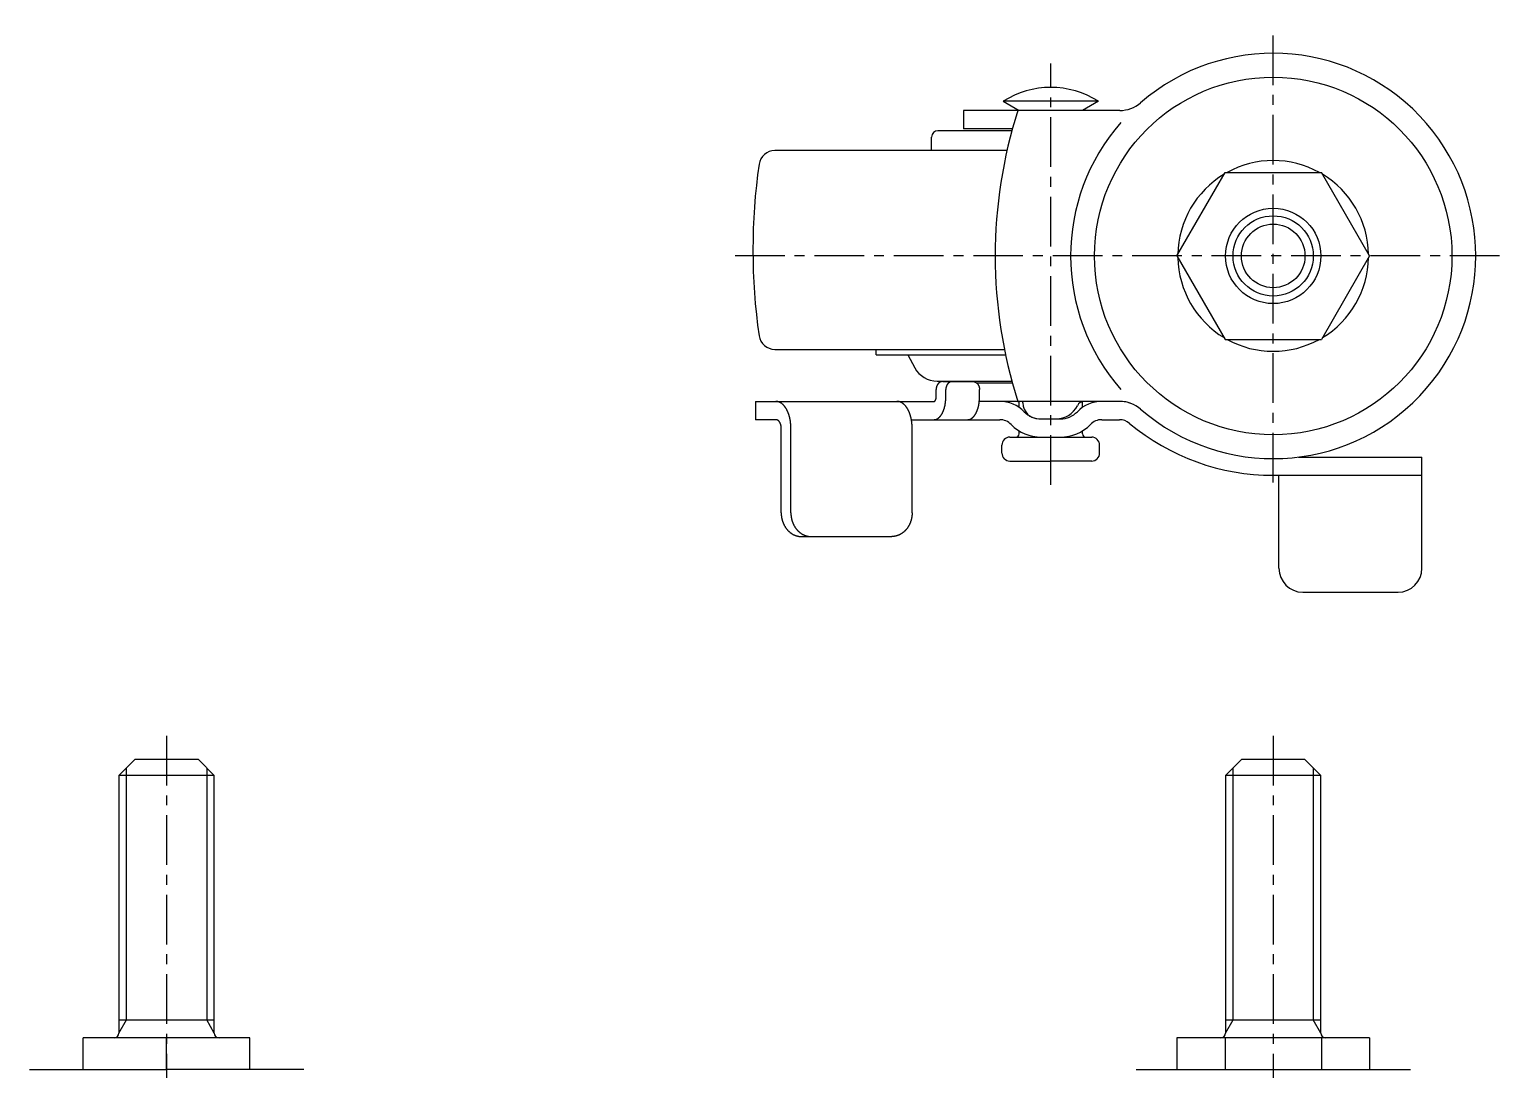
# Model space of a CAD drawing. Extents: x 5 to 224, y -17 to 261.
# Drawn here: x 38.6 to 223.7, y 130.1 to 260.9 of the extents above; entities that cross this region are included whole.
import ezdxf

# ---------------------------------------------------------------- set-up
doc = ezdxf.new("R2010")
doc.units = 0
doc.header["$LTSCALE"] = 5
doc.linetypes.add('CENTER', pattern=[2, 1.25, -0.25, 0.25, -0.25])
doc.layers.get('0').update_dxf_attribs({"linetype": 'CONTINUOUS'})
doc.layers.add('CENTER', color=1, linetype='CENTER')

msp = doc.modelspace()

# ---------------------------------------------------------------- linework, layer by layer
at = {"color": 7, "linetype": 'CONTINUOUS'}
for p, q in [((161.164696, 251.900445), (163.164696, 250.745745)), ((173.164696, 251.900445), (161.164696, 251.900445)), ((173.164696, 251.900445), (171.164696, 250.745745)), ((156.164696, 250.745745), (156.164696, 248.445745)), ((175.852523, 250.745745), (156.164696, 250.745745)), ((162.268776, 248.195745), (152.964696, 248.195745)), ((162.337366, 248.445745), (156.164696, 248.445745)), ((152.164696, 245.695745), (152.164696, 247.395745)), ((161.646002, 245.695745), (132.423779, 245.695745)), ((183.040343, 232.445745), (189.10252, 242.945745)), ((189.10252, 242.945745), (201.226871, 242.945745)), ((207.289049, 232.445745), (201.226871, 242.945745)), ((183.040343, 232.445745), (189.10252, 221.945745)), ((207.289049, 232.445745), (201.226871, 221.945745)), ((132.423779, 220.695745), (161.326464, 220.695745)), ((145.164696, 219.995745), (145.164696, 220.695745)), ((189.10252, 221.945745), (201.226871, 221.945745)), ((145.164696, 219.995745), (161.470595, 219.995745)), ((149.164696, 219.995745), (150.042076, 218.373459)), ((152.856796, 216.695745), (162.268776, 216.695745)), ((153.576724, 216.645745), (157.339683, 216.645745)), ((152.728676, 214.645745), (152.728676, 215.645745)), ((153.947491, 214.645745), (153.947491, 215.645745)), ((162.337366, 216.445745), (157.848512, 216.445745)), ((158.187731, 214.645745), (158.187731, 215.645745)), ((130.001745, 214.145745), (130.001745, 211.845745)), ((130.001745, 214.145745), (131.635209, 214.145745)), ((131.635209, 214.145745), (152.463717, 214.145745)), ((175.852523, 214.145745), (158.163882, 214.145745)), ((163.164696, 213.397267), (163.164696, 214.145745)), ((163.664696, 213.945745), (163.664696, 214.145745)), ((171.164696, 213.397267), (171.164696, 214.115599)), ((132.538745, 211.845745), (130.001745, 211.845745)), ((149.617743, 211.845745), (160.740507, 211.845745)), ((165.664696, 211.945745), (167.836268, 211.945745)), ((165.963533, 211.945745), (168.365859, 211.945745)), ((173.588884, 211.845745), (175.794616, 211.845745)), ((133.22357, 200.145745), (133.22357, 210.845745)), ((134.442384, 200.145745), (134.442384, 210.845745)), ((149.70725, 200.145745), (149.70725, 210.845745)), ((162.014696, 209.645745), (172.314696, 209.645745)), ((163.164696, 210.045745), (163.164696, 210.445021)), ((171.164696, 210.045745), (171.164696, 210.445021)), ((161.014696, 207.645745), (161.014696, 208.645745)), ((173.314696, 207.645745), (173.314696, 208.645745)), ((162.014696, 206.645745), (167.164696, 206.645745)), ((172.314696, 206.645745), (167.164696, 206.645745)), ((198.352171, 207.145745), (213.887281, 207.145745)), ((213.887281, 193.145745), (213.887281, 207.145745)), ((195.164696, 204.845745), (213.887281, 204.845745)), ((195.887281, 193.145745), (195.887281, 204.845745)), ((135.767714, 197.145745), (147.163106, 197.145745)), ((198.887281, 190.145745), (210.887281, 190.145745)), ((49.853216, 167.078729), (51.853216, 169.078729)), ((59.853216, 169.078729), (51.853216, 169.078729)), ((61.853216, 167.078729), (59.853216, 169.078729)), ((189.164696, 167.078729), (191.164696, 169.078729)), ((199.164696, 169.078729), (191.164696, 169.078729)), ((201.164696, 167.078729), (199.164696, 169.078729)), ((61.853216, 167.078729), (49.853216, 167.078729)), ((49.853216, 167.078729), (49.853216, 134.678729)), ((61.853216, 134.678729), (61.853216, 167.078729)), ((201.164696, 167.078729), (189.164696, 167.078729)), ((189.164696, 167.078729), (189.164696, 134.678729)), ((201.164696, 134.678729), (201.164696, 167.078729)), ((49.853216, 136.324178), (61.853216, 136.324178)), ((189.164696, 136.324178), (201.164696, 136.324178)), ((45.353216, 130.078729), (45.353216, 134.078729)), ((66.353216, 134.078729), (45.353216, 134.078729)), ((55.853216, 130.078729), (55.853216, 134.078729)), ((66.353216, 130.078729), (66.353216, 134.078729)), ((183.040343, 134.078729), (183.040343, 130.078729)), ((207.289049, 134.078729), (183.040343, 134.078729)), ((189.10252, 134.078729), (189.10252, 130.078729)), ((201.226871, 134.078729), (201.226871, 130.078729)), ((207.289049, 134.078729), (207.289049, 130.078729)), ((38.583895, 130.078729), (55.853216, 130.078729)), ((73.122538, 130.078729), (55.853216, 130.078729)), ((177.895374, 130.078729), (212.434017, 130.078729))]:
    msp.add_line(p, q, dxfattribs=at)
at = {"color": 3, "linetype": 'CONTINUOUS'}
for p, q in [((50.803216, 136.324178), (50.803216, 168.028729)), ((60.903216, 168.028729), (60.903216, 136.324178)), ((190.114696, 136.324178), (190.114696, 168.028729)), ((200.214696, 168.028729), (200.214696, 136.324178)), ((49.853216, 134.678729), (50.803216, 136.324178)), ((61.853216, 134.678729), (60.903216, 136.324178)), ((189.164696, 134.678729), (190.114696, 136.324178)), ((201.164696, 134.678729), (200.214696, 136.324178))]:
    msp.add_line(p, q, dxfattribs=at)
at = {"color": 7, "linetype": 'CONTINUOUS'}
for points in [[(153.577, 216.646, 0), (153.566, 216.646, 0), (153.556, 216.645, 0), (153.546, 216.645, 0), (153.535, 216.645, 0), (153.525, 216.644, 0), (153.514, 216.643, 0), (153.504, 216.642, 0), (153.494, 216.641, 0), (153.483, 216.64, 0), (153.473, 216.638, 0), (153.463, 216.637, 0), (153.452, 216.635, 0), (153.442, 216.633, 0), (153.432, 216.631, 0), (153.421, 216.629, 0), (153.411, 216.627, 0), (153.401, 216.624, 0), (153.391, 216.621, 0), (153.381, 216.619, 0), (153.371, 216.616, 0), (153.361, 216.613, 0), (153.351, 216.61, 0), (153.341, 216.606, 0), (153.331, 216.603, 0), (153.321, 216.599, 0), (153.311, 216.595, 0), (153.301, 216.591, 0), (153.291, 216.587, 0), (153.281, 216.583, 0), (153.272, 216.579, 0), (153.262, 216.574, 0), (153.252, 216.57, 0), (153.243, 216.565, 0), (153.233, 216.56, 0), (153.224, 216.555, 0), (153.214, 216.55, 0), (153.205, 216.544, 0), (153.195, 216.539, 0), (153.186, 216.533, 0), (153.177, 216.528, 0), (153.168, 216.522, 0), (153.159, 216.516, 0), (153.15, 216.51, 0), (153.141, 216.503, 0), (153.132, 216.497, 0), (153.123, 216.491, 0), (153.114, 216.484, 0), (153.106, 216.477, 0), (153.097, 216.47, 0), (153.088, 216.463, 0), (153.08, 216.456, 0), (153.072, 216.449, 0), (153.063, 216.442, 0), (153.055, 216.434, 0), (153.047, 216.426, 0), (153.039, 216.419, 0), (153.031, 216.411, 0), (153.023, 216.403, 0), (153.015, 216.395, 0), (153.007, 216.387, 0), (153, 216.378, 0), (152.992, 216.37, 0), (152.984, 216.361, 0), (152.977, 216.353, 0), (152.97, 216.344, 0), (152.963, 216.335, 0), (152.955, 216.326, 0), (152.948, 216.317, 0), (152.941, 216.308, 0), (152.935, 216.299, 0), (152.928, 216.29, 0), (152.921, 216.28, 0), (152.915, 216.271, 0), (152.908, 216.261, 0), (152.902, 216.251, 0), (152.896, 216.241, 0), (152.889, 216.232, 0), (152.883, 216.222, 0), (152.877, 216.211, 0), (152.872, 216.201, 0), (152.866, 216.191, 0), (152.86, 216.181, 0), (152.855, 216.17, 0), (152.849, 216.16, 0), (152.844, 216.149, 0), (152.839, 216.139, 0), (152.834, 216.128, 0), (152.829, 216.117, 0), (152.824, 216.106, 0), (152.819, 216.095, 0), (152.815, 216.084, 0), (152.81, 216.073, 0), (152.806, 216.062, 0), (152.801, 216.051, 0), (152.797, 216.04, 0), (152.793, 216.028, 0), (152.789, 216.017, 0), (152.786, 216.006, 0), (152.782, 215.994, 0), (152.778, 215.983, 0), (152.775, 215.971, 0), (152.771, 215.959, 0), (152.768, 215.948, 0), (152.765, 215.936, 0), (152.762, 215.924, 0), (152.759, 215.912, 0), (152.757, 215.901, 0), (152.754, 215.889, 0), (152.752, 215.877, 0), (152.749, 215.865, 0), (152.747, 215.853, 0), (152.745, 215.841, 0), (152.743, 215.829, 0), (152.741, 215.817, 0), (152.739, 215.805, 0), (152.738, 215.792, 0), (152.736, 215.78, 0), (152.735, 215.768, 0), (152.734, 215.756, 0), (152.733, 215.744, 0), (152.732, 215.732, 0), (152.731, 215.719, 0), (152.73, 215.707, 0), (152.73, 215.695, 0), (152.729, 215.683, 0), (152.729, 215.67, 0), (152.729, 215.658, 0), (152.729, 215.646, 0)], [(154.796, 216.646, 0), (154.785, 216.646, 0), (154.775, 216.645, 0), (154.764, 216.645, 0), (154.754, 216.645, 0), (154.744, 216.644, 0), (154.733, 216.643, 0), (154.723, 216.642, 0), (154.712, 216.641, 0), (154.702, 216.64, 0), (154.692, 216.638, 0), (154.681, 216.637, 0), (154.671, 216.635, 0), (154.661, 216.633, 0), (154.651, 216.631, 0), (154.64, 216.629, 0), (154.63, 216.627, 0), (154.62, 216.624, 0), (154.61, 216.621, 0), (154.6, 216.619, 0), (154.589, 216.616, 0), (154.579, 216.613, 0), (154.569, 216.61, 0), (154.559, 216.606, 0), (154.549, 216.603, 0), (154.539, 216.599, 0), (154.53, 216.595, 0), (154.52, 216.591, 0), (154.51, 216.587, 0), (154.5, 216.583, 0), (154.49, 216.579, 0), (154.481, 216.574, 0), (154.471, 216.57, 0), (154.461, 216.565, 0), (154.452, 216.56, 0), (154.442, 216.555, 0), (154.433, 216.55, 0), (154.424, 216.544, 0), (154.414, 216.539, 0), (154.405, 216.533, 0), (154.396, 216.528, 0), (154.387, 216.522, 0), (154.378, 216.516, 0), (154.369, 216.51, 0), (154.36, 216.503, 0), (154.351, 216.497, 0), (154.342, 216.491, 0), (154.333, 216.484, 0), (154.324, 216.477, 0), (154.316, 216.47, 0), (154.307, 216.463, 0), (154.299, 216.456, 0), (154.29, 216.449, 0), (154.282, 216.442, 0), (154.274, 216.434, 0), (154.266, 216.426, 0), (154.258, 216.419, 0), (154.25, 216.411, 0), (154.242, 216.403, 0), (154.234, 216.395, 0), (154.226, 216.387, 0), (154.218, 216.378, 0), (154.211, 216.37, 0), (154.203, 216.361, 0), (154.196, 216.353, 0), (154.189, 216.344, 0), (154.181, 216.335, 0), (154.174, 216.326, 0), (154.167, 216.317, 0), (154.16, 216.308, 0), (154.153, 216.299, 0), (154.147, 216.29, 0), (154.14, 216.28, 0), (154.133, 216.271, 0), (154.127, 216.261, 0), (154.121, 216.251, 0), (154.114, 216.241, 0), (154.108, 216.232, 0), (154.102, 216.222, 0), (154.096, 216.211, 0), (154.09, 216.201, 0), (154.085, 216.191, 0), (154.079, 216.181, 0), (154.074, 216.17, 0), (154.068, 216.16, 0), (154.063, 216.149, 0), (154.058, 216.139, 0), (154.053, 216.128, 0), (154.048, 216.117, 0), (154.043, 216.106, 0), (154.038, 216.095, 0), (154.033, 216.084, 0), (154.029, 216.073, 0), (154.025, 216.062, 0), (154.02, 216.051, 0), (154.016, 216.04, 0), (154.012, 216.028, 0), (154.008, 216.017, 0), (154.004, 216.006, 0), (154.001, 215.994, 0), (153.997, 215.983, 0), (153.994, 215.971, 0), (153.99, 215.959, 0), (153.987, 215.948, 0), (153.984, 215.936, 0), (153.981, 215.924, 0), (153.978, 215.912, 0), (153.975, 215.901, 0), (153.973, 215.889, 0), (153.97, 215.877, 0), (153.968, 215.865, 0), (153.966, 215.853, 0), (153.964, 215.841, 0), (153.962, 215.829, 0), (153.96, 215.817, 0), (153.958, 215.805, 0), (153.957, 215.792, 0), (153.955, 215.78, 0), (153.954, 215.768, 0), (153.953, 215.756, 0), (153.952, 215.744, 0), (153.951, 215.732, 0), (153.95, 215.719, 0), (153.949, 215.707, 0), (153.949, 215.695, 0), (153.948, 215.683, 0), (153.948, 215.67, 0), (153.948, 215.658, 0), (153.947, 215.646, 0)], [(157.34, 216.646, 0), (157.35, 216.646, 0), (157.36, 216.645, 0), (157.371, 216.645, 0), (157.381, 216.645, 0), (157.392, 216.644, 0), (157.402, 216.643, 0), (157.412, 216.642, 0), (157.423, 216.641, 0), (157.433, 216.64, 0), (157.443, 216.638, 0), (157.454, 216.637, 0), (157.464, 216.635, 0), (157.474, 216.633, 0), (157.485, 216.631, 0), (157.495, 216.629, 0), (157.505, 216.627, 0), (157.515, 216.624, 0), (157.525, 216.621, 0), (157.536, 216.619, 0), (157.546, 216.616, 0), (157.556, 216.613, 0), (157.566, 216.61, 0), (157.576, 216.606, 0), (157.586, 216.603, 0), (157.596, 216.599, 0), (157.606, 216.595, 0), (157.616, 216.591, 0), (157.625, 216.587, 0), (157.635, 216.583, 0), (157.645, 216.579, 0), (157.655, 216.574, 0), (157.664, 216.57, 0), (157.674, 216.565, 0), (157.683, 216.56, 0), (157.693, 216.555, 0), (157.702, 216.55, 0), (157.712, 216.544, 0), (157.721, 216.539, 0), (157.73, 216.533, 0), (157.739, 216.528, 0), (157.749, 216.522, 0), (157.758, 216.516, 0), (157.767, 216.51, 0), (157.776, 216.503, 0), (157.785, 216.497, 0), (157.793, 216.491, 0), (157.802, 216.484, 0), (157.811, 216.477, 0), (157.819, 216.47, 0), (157.828, 216.463, 0), (157.836, 216.456, 0), (157.845, 216.449, 0), (157.853, 216.442, 0), (157.861, 216.434, 0), (157.87, 216.426, 0), (157.878, 216.419, 0), (157.886, 216.411, 0), (157.894, 216.403, 0), (157.901, 216.395, 0), (157.909, 216.387, 0), (157.917, 216.378, 0), (157.924, 216.37, 0), (157.932, 216.361, 0), (157.939, 216.353, 0), (157.947, 216.344, 0), (157.954, 216.335, 0), (157.961, 216.326, 0), (157.968, 216.317, 0), (157.975, 216.308, 0), (157.982, 216.299, 0), (157.989, 216.29, 0), (157.995, 216.28, 0), (158.002, 216.271, 0), (158.008, 216.261, 0), (158.015, 216.251, 0), (158.021, 216.241, 0), (158.027, 216.232, 0), (158.033, 216.222, 0), (158.039, 216.211, 0), (158.045, 216.201, 0), (158.051, 216.191, 0), (158.056, 216.181, 0), (158.062, 216.17, 0), (158.067, 216.16, 0), (158.072, 216.149, 0), (158.078, 216.139, 0), (158.083, 216.128, 0), (158.088, 216.117, 0), (158.092, 216.106, 0), (158.097, 216.095, 0), (158.102, 216.084, 0), (158.106, 216.073, 0), (158.111, 216.062, 0), (158.115, 216.051, 0), (158.119, 216.04, 0), (158.123, 216.028, 0), (158.127, 216.017, 0), (158.131, 216.006, 0), (158.135, 215.994, 0), (158.138, 215.983, 0), (158.142, 215.971, 0), (158.145, 215.959, 0), (158.148, 215.948, 0), (158.151, 215.936, 0), (158.154, 215.924, 0), (158.157, 215.912, 0), (158.16, 215.901, 0), (158.162, 215.889, 0), (158.165, 215.877, 0), (158.167, 215.865, 0), (158.169, 215.853, 0), (158.171, 215.841, 0), (158.173, 215.829, 0), (158.175, 215.817, 0), (158.177, 215.805, 0), (158.179, 215.792, 0), (158.18, 215.78, 0), (158.181, 215.768, 0), (158.183, 215.756, 0), (158.184, 215.744, 0), (158.185, 215.732, 0), (158.185, 215.719, 0), (158.186, 215.707, 0), (158.187, 215.695, 0), (158.187, 215.683, 0), (158.187, 215.67, 0), (158.188, 215.658, 0), (158.188, 215.646, 0)], [(134.442, 210.846, 0), (134.442, 210.886, 0), (134.442, 210.927, 0), (134.441, 210.967, 0), (134.44, 211.008, 0), (134.439, 211.048, 0), (134.437, 211.089, 0), (134.435, 211.129, 0), (134.433, 211.169, 0), (134.431, 211.209, 0), (134.428, 211.25, 0), (134.425, 211.29, 0), (134.422, 211.33, 0), (134.418, 211.37, 0), (134.414, 211.41, 0), (134.41, 211.45, 0), (134.406, 211.49, 0), (134.401, 211.529, 0), (134.396, 211.569, 0), (134.391, 211.608, 0), (134.385, 211.648, 0), (134.38, 211.687, 0), (134.373, 211.726, 0), (134.367, 211.765, 0), (134.36, 211.804, 0), (134.353, 211.842, 0), (134.346, 211.881, 0), (134.339, 211.919, 0), (134.331, 211.957, 0), (134.323, 211.996, 0), (134.315, 212.033, 0), (134.306, 212.071, 0), (134.297, 212.109, 0), (134.288, 212.146, 0), (134.279, 212.183, 0), (134.269, 212.22, 0), (134.26, 212.257, 0), (134.249, 212.293, 0), (134.239, 212.329, 0), (134.228, 212.366, 0), (134.218, 212.401, 0), (134.206, 212.437, 0), (134.195, 212.472, 0), (134.183, 212.507, 0), (134.172, 212.542, 0), (134.159, 212.577, 0), (134.147, 212.611, 0), (134.134, 212.645, 0), (134.122, 212.679, 0), (134.108, 212.713, 0), (134.095, 212.746, 0), (134.082, 212.779, 0), (134.068, 212.812, 0), (134.054, 212.844, 0), (134.039, 212.876, 0), (134.025, 212.908, 0), (134.01, 212.939, 0), (133.995, 212.97, 0), (133.98, 213.001, 0), (133.965, 213.032, 0), (133.949, 213.062, 0), (133.933, 213.092, 0), (133.917, 213.121, 0), (133.901, 213.15, 0), (133.885, 213.179, 0), (133.868, 213.208, 0), (133.851, 213.236, 0), (133.834, 213.264, 0), (133.817, 213.291, 0), (133.8, 213.318, 0), (133.782, 213.345, 0), (133.764, 213.371, 0), (133.746, 213.397, 0), (133.728, 213.422, 0), (133.71, 213.447, 0), (133.691, 213.472, 0), (133.673, 213.496, 0), (133.654, 213.52, 0), (133.635, 213.544, 0), (133.616, 213.567, 0), (133.596, 213.59, 0), (133.577, 213.612, 0), (133.557, 213.634, 0), (133.537, 213.655, 0), (133.517, 213.676, 0), (133.497, 213.697, 0), (133.477, 213.717, 0), (133.457, 213.737, 0), (133.436, 213.756, 0), (133.415, 213.775, 0), (133.395, 213.793, 0), (133.374, 213.811, 0), (133.353, 213.829, 0), (133.331, 213.846, 0), (133.31, 213.863, 0), (133.289, 213.879, 0), (133.267, 213.895, 0), (133.246, 213.91, 0), (133.224, 213.925, 0), (133.202, 213.939, 0), (133.18, 213.953, 0), (133.158, 213.966, 0), (133.136, 213.979, 0), (133.114, 213.992, 0), (133.091, 214.004, 0), (133.069, 214.015, 0), (133.046, 214.026, 0), (133.024, 214.037, 0), (133.001, 214.047, 0), (132.979, 214.056, 0), (132.956, 214.066, 0), (132.933, 214.074, 0), (132.91, 214.082, 0), (132.887, 214.09, 0), (132.864, 214.097, 0), (132.841, 214.104, 0), (132.818, 214.11, 0), (132.795, 214.116, 0), (132.772, 214.121, 0), (132.749, 214.126, 0), (132.725, 214.13, 0), (132.702, 214.134, 0), (132.679, 214.137, 0), (132.655, 214.14, 0), (132.632, 214.142, 0), (132.609, 214.144, 0), (132.585, 214.145, 0), (132.562, 214.145, 0), (132.539, 214.146, 0)], [(149.707, 210.846, 0), (149.707, 210.886, 0), (149.707, 210.927, 0), (149.706, 210.967, 0), (149.705, 211.008, 0), (149.704, 211.048, 0), (149.702, 211.089, 0), (149.7, 211.129, 0), (149.698, 211.169, 0), (149.696, 211.209, 0), (149.693, 211.25, 0), (149.69, 211.29, 0), (149.687, 211.33, 0), (149.683, 211.37, 0), (149.679, 211.41, 0), (149.675, 211.45, 0), (149.671, 211.49, 0), (149.666, 211.529, 0), (149.661, 211.569, 0), (149.656, 211.608, 0), (149.65, 211.648, 0), (149.644, 211.687, 0), (149.638, 211.726, 0), (149.632, 211.765, 0), (149.625, 211.804, 0), (149.618, 211.842, 0), (149.611, 211.881, 0), (149.604, 211.919, 0), (149.596, 211.957, 0), (149.588, 211.996, 0), (149.58, 212.033, 0), (149.571, 212.071, 0), (149.562, 212.109, 0), (149.553, 212.146, 0), (149.544, 212.183, 0), (149.534, 212.22, 0), (149.524, 212.257, 0), (149.514, 212.293, 0), (149.504, 212.329, 0), (149.493, 212.366, 0), (149.482, 212.401, 0), (149.471, 212.437, 0), (149.46, 212.472, 0), (149.448, 212.507, 0), (149.436, 212.542, 0), (149.424, 212.577, 0), (149.412, 212.611, 0), (149.399, 212.645, 0), (149.386, 212.679, 0), (149.373, 212.713, 0), (149.36, 212.746, 0), (149.346, 212.779, 0), (149.333, 212.812, 0), (149.319, 212.844, 0), (149.304, 212.876, 0), (149.29, 212.908, 0), (149.275, 212.939, 0), (149.26, 212.97, 0), (149.245, 213.001, 0), (149.23, 213.032, 0), (149.214, 213.062, 0), (149.198, 213.092, 0), (149.182, 213.121, 0), (149.166, 213.15, 0), (149.15, 213.179, 0), (149.133, 213.208, 0), (149.116, 213.236, 0), (149.099, 213.264, 0), (149.082, 213.291, 0), (149.065, 213.318, 0), (149.047, 213.345, 0), (149.029, 213.371, 0), (149.011, 213.397, 0), (148.993, 213.422, 0), (148.975, 213.447, 0), (148.956, 213.472, 0), (148.938, 213.496, 0), (148.919, 213.52, 0), (148.9, 213.544, 0), (148.881, 213.567, 0), (148.861, 213.59, 0), (148.842, 213.612, 0), (148.822, 213.634, 0), (148.802, 213.655, 0), (148.782, 213.676, 0), (148.762, 213.697, 0), (148.742, 213.717, 0), (148.722, 213.737, 0), (148.701, 213.756, 0), (148.68, 213.775, 0), (148.66, 213.793, 0), (148.639, 213.811, 0), (148.618, 213.829, 0), (148.596, 213.846, 0), (148.575, 213.863, 0), (148.554, 213.879, 0), (148.532, 213.895, 0), (148.51, 213.91, 0), (148.489, 213.925, 0), (148.467, 213.939, 0), (148.445, 213.953, 0), (148.423, 213.966, 0), (148.401, 213.979, 0), (148.379, 213.992, 0), (148.356, 214.004, 0), (148.334, 214.015, 0), (148.311, 214.026, 0), (148.289, 214.037, 0), (148.266, 214.047, 0), (148.243, 214.056, 0), (148.221, 214.066, 0), (148.198, 214.074, 0), (148.175, 214.082, 0), (148.152, 214.09, 0), (148.129, 214.097, 0), (148.106, 214.104, 0), (148.083, 214.11, 0), (148.06, 214.116, 0), (148.037, 214.121, 0), (148.013, 214.126, 0), (147.99, 214.13, 0), (147.967, 214.134, 0), (147.944, 214.137, 0), (147.92, 214.14, 0), (147.897, 214.142, 0), (147.874, 214.144, 0), (147.85, 214.145, 0), (147.827, 214.145, 0), (147.804, 214.146, 0)], [(152.464, 211.846, 0), (152.482, 211.846, 0), (152.5, 211.847, 0), (152.518, 211.848, 0), (152.537, 211.849, 0), (152.555, 211.851, 0), (152.573, 211.853, 0), (152.591, 211.856, 0), (152.609, 211.859, 0), (152.627, 211.863, 0), (152.645, 211.867, 0), (152.663, 211.871, 0), (152.681, 211.876, 0), (152.699, 211.881, 0), (152.717, 211.887, 0), (152.735, 211.893, 0), (152.753, 211.9, 0), (152.771, 211.906, 0), (152.789, 211.914, 0), (152.807, 211.922, 0), (152.824, 211.93, 0), (152.842, 211.938, 0), (152.859, 211.947, 0), (152.877, 211.957, 0), (152.894, 211.966, 0), (152.912, 211.976, 0), (152.929, 211.987, 0), (152.946, 211.998, 0), (152.964, 212.009, 0), (152.981, 212.021, 0), (152.998, 212.033, 0), (153.015, 212.046, 0), (153.032, 212.059, 0), (153.048, 212.072, 0), (153.065, 212.086, 0), (153.082, 212.1, 0), (153.098, 212.115, 0), (153.115, 212.129, 0), (153.131, 212.145, 0), (153.147, 212.16, 0), (153.163, 212.176, 0), (153.179, 212.193, 0), (153.195, 212.21, 0), (153.211, 212.227, 0), (153.227, 212.244, 0), (153.242, 212.262, 0), (153.258, 212.28, 0), (153.273, 212.299, 0), (153.288, 212.318, 0), (153.303, 212.337, 0), (153.318, 212.357, 0), (153.333, 212.376, 0), (153.348, 212.397, 0), (153.362, 212.417, 0), (153.377, 212.438, 0), (153.391, 212.46, 0), (153.405, 212.481, 0), (153.419, 212.503, 0), (153.433, 212.526, 0), (153.447, 212.548, 0), (153.46, 212.571, 0), (153.474, 212.594, 0), (153.487, 212.618, 0), (153.5, 212.642, 0), (153.513, 212.666, 0), (153.526, 212.69, 0), (153.538, 212.715, 0), (153.551, 212.74, 0), (153.563, 212.765, 0), (153.575, 212.791, 0), (153.587, 212.817, 0), (153.599, 212.843, 0), (153.611, 212.869, 0), (153.622, 212.896, 0), (153.633, 212.923, 0), (153.645, 212.95, 0), (153.655, 212.978, 0), (153.666, 213.006, 0), (153.677, 213.033, 0), (153.687, 213.062, 0), (153.697, 213.09, 0), (153.707, 213.119, 0), (153.717, 213.148, 0), (153.727, 213.177, 0), (153.736, 213.206, 0), (153.746, 213.236, 0), (153.755, 213.266, 0), (153.764, 213.296, 0), (153.772, 213.326, 0), (153.781, 213.356, 0), (153.789, 213.387, 0), (153.797, 213.418, 0), (153.805, 213.449, 0), (153.813, 213.48, 0), (153.82, 213.511, 0), (153.827, 213.543, 0), (153.835, 213.574, 0), (153.841, 213.606, 0), (153.848, 213.638, 0), (153.855, 213.67, 0), (153.861, 213.702, 0), (153.867, 213.735, 0), (153.873, 213.767, 0), (153.878, 213.8, 0), (153.884, 213.833, 0), (153.889, 213.866, 0), (153.894, 213.899, 0), (153.898, 213.932, 0), (153.903, 213.965, 0), (153.907, 213.999, 0), (153.911, 214.032, 0), (153.915, 214.066, 0), (153.919, 214.099, 0), (153.922, 214.133, 0), (153.926, 214.167, 0), (153.929, 214.201, 0), (153.931, 214.235, 0), (153.934, 214.269, 0), (153.936, 214.303, 0), (153.938, 214.337, 0), (153.94, 214.371, 0), (153.942, 214.406, 0), (153.943, 214.44, 0), (153.945, 214.474, 0), (153.946, 214.508, 0), (153.946, 214.543, 0), (153.947, 214.577, 0), (153.947, 214.611, 0), (153.947, 214.646, 0)], [(152.464, 214.146, 0), (152.467, 214.146, 0), (152.47, 214.146, 0), (152.473, 214.146, 0), (152.477, 214.146, 0), (152.48, 214.147, 0), (152.483, 214.147, 0), (152.486, 214.148, 0), (152.49, 214.148, 0), (152.493, 214.149, 0), (152.496, 214.15, 0), (152.499, 214.15, 0), (152.503, 214.151, 0), (152.506, 214.152, 0), (152.509, 214.153, 0), (152.512, 214.154, 0), (152.515, 214.155, 0), (152.519, 214.157, 0), (152.522, 214.158, 0), (152.525, 214.159, 0), (152.528, 214.161, 0), (152.531, 214.162, 0), (152.534, 214.164, 0), (152.538, 214.166, 0), (152.541, 214.167, 0), (152.544, 214.169, 0), (152.547, 214.171, 0), (152.55, 214.173, 0), (152.553, 214.175, 0), (152.556, 214.177, 0), (152.559, 214.179, 0), (152.562, 214.181, 0), (152.565, 214.184, 0), (152.568, 214.186, 0), (152.571, 214.189, 0), (152.574, 214.191, 0), (152.577, 214.194, 0), (152.58, 214.196, 0), (152.583, 214.199, 0), (152.586, 214.202, 0), (152.589, 214.205, 0), (152.591, 214.208, 0), (152.594, 214.211, 0), (152.597, 214.214, 0), (152.6, 214.217, 0), (152.603, 214.22, 0), (152.605, 214.223, 0), (152.608, 214.227, 0), (152.611, 214.23, 0), (152.614, 214.233, 0), (152.616, 214.237, 0), (152.619, 214.241, 0), (152.622, 214.244, 0), (152.624, 214.248, 0), (152.627, 214.252, 0), (152.629, 214.255, 0), (152.632, 214.259, 0), (152.634, 214.263, 0), (152.637, 214.267, 0), (152.639, 214.271, 0), (152.642, 214.275, 0), (152.644, 214.279, 0), (152.646, 214.284, 0), (152.649, 214.288, 0), (152.651, 214.292, 0), (152.653, 214.297, 0), (152.656, 214.301, 0), (152.658, 214.305, 0), (152.66, 214.31, 0), (152.662, 214.315, 0), (152.664, 214.319, 0), (152.666, 214.324, 0), (152.669, 214.329, 0), (152.671, 214.333, 0), (152.673, 214.338, 0), (152.675, 214.343, 0), (152.677, 214.348, 0), (152.678, 214.353, 0), (152.68, 214.358, 0), (152.682, 214.363, 0), (152.684, 214.368, 0), (152.686, 214.373, 0), (152.688, 214.378, 0), (152.689, 214.383, 0), (152.691, 214.389, 0), (152.693, 214.394, 0), (152.694, 214.399, 0), (152.696, 214.405, 0), (152.697, 214.41, 0), (152.699, 214.415, 0), (152.7, 214.421, 0), (152.702, 214.426, 0), (152.703, 214.432, 0), (152.705, 214.438, 0), (152.706, 214.443, 0), (152.707, 214.449, 0), (152.709, 214.454, 0), (152.71, 214.46, 0), (152.711, 214.466, 0), (152.712, 214.472, 0), (152.713, 214.477, 0), (152.714, 214.483, 0), (152.715, 214.489, 0), (152.716, 214.495, 0), (152.717, 214.501, 0), (152.718, 214.506, 0), (152.719, 214.512, 0), (152.72, 214.518, 0), (152.721, 214.524, 0), (152.722, 214.53, 0), (152.722, 214.536, 0), (152.723, 214.542, 0), (152.724, 214.548, 0), (152.724, 214.554, 0), (152.725, 214.56, 0), (152.725, 214.566, 0), (152.726, 214.572, 0), (152.726, 214.578, 0), (152.727, 214.585, 0), (152.727, 214.591, 0), (152.727, 214.597, 0), (152.728, 214.603, 0), (152.728, 214.609, 0), (152.728, 214.615, 0), (152.728, 214.621, 0), (152.728, 214.627, 0), (152.729, 214.633, 0), (152.729, 214.64, 0), (152.729, 214.646, 0)], [(156.704, 211.846, 0), (156.722, 211.846, 0), (156.74, 211.847, 0), (156.759, 211.848, 0), (156.777, 211.849, 0), (156.795, 211.851, 0), (156.813, 211.853, 0), (156.831, 211.856, 0), (156.849, 211.859, 0), (156.868, 211.863, 0), (156.886, 211.867, 0), (156.904, 211.871, 0), (156.922, 211.876, 0), (156.94, 211.881, 0), (156.958, 211.887, 0), (156.976, 211.893, 0), (156.993, 211.9, 0), (157.011, 211.906, 0), (157.029, 211.914, 0), (157.047, 211.922, 0), (157.064, 211.93, 0), (157.082, 211.938, 0), (157.1, 211.947, 0), (157.117, 211.957, 0), (157.135, 211.966, 0), (157.152, 211.976, 0), (157.169, 211.987, 0), (157.187, 211.998, 0), (157.204, 212.009, 0), (157.221, 212.021, 0), (157.238, 212.033, 0), (157.255, 212.046, 0), (157.272, 212.059, 0), (157.289, 212.072, 0), (157.305, 212.086, 0), (157.322, 212.1, 0), (157.338, 212.115, 0), (157.355, 212.129, 0), (157.371, 212.145, 0), (157.387, 212.16, 0), (157.403, 212.176, 0), (157.419, 212.193, 0), (157.435, 212.21, 0), (157.451, 212.227, 0), (157.467, 212.244, 0), (157.482, 212.262, 0), (157.498, 212.28, 0), (157.513, 212.299, 0), (157.528, 212.318, 0), (157.543, 212.337, 0), (157.558, 212.357, 0), (157.573, 212.376, 0), (157.588, 212.397, 0), (157.602, 212.417, 0), (157.617, 212.438, 0), (157.631, 212.46, 0), (157.645, 212.481, 0), (157.659, 212.503, 0), (157.673, 212.526, 0), (157.687, 212.548, 0), (157.7, 212.571, 0), (157.714, 212.594, 0), (157.727, 212.618, 0), (157.74, 212.642, 0), (157.753, 212.666, 0), (157.766, 212.69, 0), (157.779, 212.715, 0), (157.791, 212.74, 0), (157.803, 212.765, 0), (157.816, 212.791, 0), (157.827, 212.817, 0), (157.839, 212.843, 0), (157.851, 212.869, 0), (157.862, 212.896, 0), (157.874, 212.923, 0), (157.885, 212.95, 0), (157.896, 212.978, 0), (157.906, 213.006, 0), (157.917, 213.033, 0), (157.927, 213.062, 0), (157.938, 213.09, 0), (157.948, 213.119, 0), (157.958, 213.148, 0), (157.967, 213.177, 0), (157.977, 213.206, 0), (157.986, 213.236, 0), (157.995, 213.266, 0), (158.004, 213.296, 0), (158.013, 213.326, 0), (158.021, 213.356, 0), (158.029, 213.387, 0), (158.037, 213.418, 0), (158.045, 213.449, 0), (158.053, 213.48, 0), (158.06, 213.511, 0), (158.068, 213.543, 0), (158.075, 213.574, 0), (158.082, 213.606, 0), (158.088, 213.638, 0), (158.095, 213.67, 0), (158.101, 213.702, 0), (158.107, 213.735, 0), (158.113, 213.767, 0), (158.118, 213.8, 0), (158.124, 213.833, 0), (158.129, 213.866, 0), (158.134, 213.899, 0), (158.139, 213.932, 0), (158.143, 213.965, 0), (158.148, 213.999, 0), (158.152, 214.032, 0), (158.156, 214.066, 0), (158.159, 214.099, 0), (158.163, 214.133, 0), (158.166, 214.167, 0), (158.169, 214.201, 0), (158.172, 214.235, 0), (158.174, 214.269, 0), (158.177, 214.303, 0), (158.179, 214.337, 0), (158.181, 214.371, 0), (158.182, 214.406, 0), (158.184, 214.44, 0), (158.185, 214.474, 0), (158.186, 214.508, 0), (158.187, 214.543, 0), (158.187, 214.577, 0), (158.188, 214.611, 0), (158.188, 214.646, 0)], [(133.224, 210.846, 0), (133.224, 210.858, 0), (133.223, 210.87, 0), (133.223, 210.883, 0), (133.223, 210.895, 0), (133.222, 210.907, 0), (133.222, 210.919, 0), (133.221, 210.932, 0), (133.22, 210.944, 0), (133.219, 210.956, 0), (133.218, 210.968, 0), (133.217, 210.98, 0), (133.216, 210.992, 0), (133.215, 211.005, 0), (133.213, 211.017, 0), (133.212, 211.029, 0), (133.21, 211.041, 0), (133.209, 211.053, 0), (133.207, 211.065, 0), (133.205, 211.077, 0), (133.203, 211.089, 0), (133.201, 211.101, 0), (133.199, 211.112, 0), (133.196, 211.124, 0), (133.194, 211.136, 0), (133.192, 211.148, 0), (133.189, 211.159, 0), (133.186, 211.171, 0), (133.184, 211.183, 0), (133.181, 211.194, 0), (133.178, 211.206, 0), (133.175, 211.217, 0), (133.171, 211.228, 0), (133.168, 211.24, 0), (133.165, 211.251, 0), (133.161, 211.262, 0), (133.158, 211.273, 0), (133.154, 211.284, 0), (133.15, 211.295, 0), (133.147, 211.306, 0), (133.143, 211.317, 0), (133.139, 211.328, 0), (133.135, 211.339, 0), (133.13, 211.349, 0), (133.126, 211.36, 0), (133.122, 211.37, 0), (133.117, 211.381, 0), (133.113, 211.391, 0), (133.108, 211.401, 0), (133.103, 211.411, 0), (133.099, 211.422, 0), (133.094, 211.432, 0), (133.089, 211.441, 0), (133.084, 211.451, 0), (133.079, 211.461, 0), (133.073, 211.471, 0), (133.068, 211.48, 0), (133.063, 211.49, 0), (133.057, 211.499, 0), (133.052, 211.508, 0), (133.046, 211.517, 0), (133.04, 211.526, 0), (133.035, 211.535, 0), (133.029, 211.544, 0), (133.023, 211.553, 0), (133.017, 211.561, 0), (133.011, 211.57, 0), (133.005, 211.578, 0), (132.999, 211.587, 0), (132.992, 211.595, 0), (132.986, 211.603, 0), (132.98, 211.611, 0), (132.973, 211.619, 0), (132.967, 211.626, 0), (132.96, 211.634, 0), (132.953, 211.642, 0), (132.947, 211.649, 0), (132.94, 211.656, 0), (132.933, 211.663, 0), (132.926, 211.67, 0), (132.919, 211.677, 0), (132.912, 211.684, 0), (132.905, 211.691, 0), (132.898, 211.697, 0), (132.891, 211.703, 0), (132.884, 211.71, 0), (132.876, 211.716, 0), (132.869, 211.722, 0), (132.862, 211.728, 0), (132.854, 211.733, 0), (132.847, 211.739, 0), (132.839, 211.744, 0), (132.832, 211.75, 0), (132.824, 211.755, 0), (132.816, 211.76, 0), (132.809, 211.765, 0), (132.801, 211.77, 0), (132.793, 211.774, 0), (132.785, 211.779, 0), (132.777, 211.783, 0), (132.769, 211.787, 0), (132.762, 211.791, 0), (132.754, 211.795, 0), (132.746, 211.799, 0), (132.738, 211.803, 0), (132.729, 211.806, 0), (132.721, 211.81, 0), (132.713, 211.813, 0), (132.705, 211.816, 0), (132.697, 211.819, 0), (132.689, 211.821, 0), (132.681, 211.824, 0), (132.672, 211.827, 0), (132.664, 211.829, 0), (132.656, 211.831, 0), (132.648, 211.833, 0), (132.639, 211.835, 0), (132.631, 211.837, 0), (132.623, 211.838, 0), (132.614, 211.84, 0), (132.606, 211.841, 0), (132.598, 211.842, 0), (132.589, 211.843, 0), (132.581, 211.844, 0), (132.572, 211.845, 0), (132.564, 211.845, 0), (132.556, 211.845, 0), (132.547, 211.846, 0), (132.539, 211.846, 0)], [(133.224, 200.146, 0), (133.224, 200.109, 0), (133.224, 200.072, 0), (133.225, 200.035, 0), (133.227, 199.999, 0), (133.228, 199.962, 0), (133.23, 199.925, 0), (133.233, 199.888, 0), (133.236, 199.852, 0), (133.239, 199.815, 0), (133.243, 199.779, 0), (133.247, 199.742, 0), (133.251, 199.706, 0), (133.256, 199.669, 0), (133.261, 199.633, 0), (133.267, 199.597, 0), (133.272, 199.56, 0), (133.279, 199.524, 0), (133.285, 199.488, 0), (133.292, 199.453, 0), (133.3, 199.417, 0), (133.308, 199.381, 0), (133.316, 199.346, 0), (133.324, 199.31, 0), (133.333, 199.275, 0), (133.342, 199.24, 0), (133.352, 199.205, 0), (133.362, 199.17, 0), (133.372, 199.135, 0), (133.383, 199.1, 0), (133.394, 199.066, 0), (133.405, 199.032, 0), (133.417, 198.998, 0), (133.429, 198.964, 0), (133.442, 198.93, 0), (133.455, 198.896, 0), (133.468, 198.863, 0), (133.481, 198.83, 0), (133.495, 198.797, 0), (133.509, 198.764, 0), (133.524, 198.732, 0), (133.539, 198.699, 0), (133.554, 198.667, 0), (133.57, 198.635, 0), (133.586, 198.603, 0), (133.602, 198.572, 0), (133.618, 198.541, 0), (133.635, 198.51, 0), (133.652, 198.479, 0), (133.67, 198.449, 0), (133.688, 198.418, 0), (133.706, 198.388, 0), (133.724, 198.359, 0), (133.743, 198.329, 0), (133.762, 198.3, 0), (133.781, 198.271, 0), (133.801, 198.243, 0), (133.821, 198.214, 0), (133.841, 198.186, 0), (133.862, 198.158, 0), (133.883, 198.131, 0), (133.904, 198.104, 0), (133.925, 198.077, 0), (133.947, 198.051, 0), (133.969, 198.024, 0), (133.991, 197.999, 0), (134.013, 197.973, 0), (134.036, 197.948, 0), (134.059, 197.923, 0), (134.082, 197.898, 0), (134.106, 197.874, 0), (134.13, 197.85, 0), (134.154, 197.827, 0), (134.178, 197.804, 0), (134.202, 197.781, 0), (134.227, 197.758, 0), (134.252, 197.736, 0), (134.277, 197.714, 0), (134.303, 197.693, 0), (134.328, 197.672, 0), (134.354, 197.651, 0), (134.38, 197.631, 0), (134.407, 197.611, 0), (134.433, 197.592, 0), (134.46, 197.573, 0), (134.487, 197.554, 0), (134.514, 197.535, 0), (134.541, 197.518, 0), (134.568, 197.5, 0), (134.596, 197.483, 0), (134.624, 197.466, 0), (134.652, 197.45, 0), (134.68, 197.434, 0), (134.708, 197.418, 0), (134.737, 197.403, 0), (134.765, 197.388, 0), (134.794, 197.374, 0), (134.823, 197.36, 0), (134.852, 197.347, 0), (134.881, 197.334, 0), (134.911, 197.321, 0), (134.94, 197.309, 0), (134.97, 197.297, 0), (134.999, 197.286, 0), (135.029, 197.275, 0), (135.059, 197.264, 0), (135.089, 197.254, 0), (135.119, 197.245, 0), (135.15, 197.236, 0), (135.18, 197.227, 0), (135.21, 197.219, 0), (135.241, 197.211, 0), (135.271, 197.203, 0), (135.302, 197.196, 0), (135.333, 197.19, 0), (135.364, 197.184, 0), (135.394, 197.178, 0), (135.425, 197.173, 0), (135.456, 197.168, 0), (135.487, 197.164, 0), (135.518, 197.16, 0), (135.549, 197.157, 0), (135.581, 197.154, 0), (135.612, 197.151, 0), (135.643, 197.149, 0), (135.674, 197.148, 0), (135.705, 197.147, 0), (135.736, 197.146, 0), (135.768, 197.146, 0)], [(134.442, 200.146, 0), (134.443, 200.109, 0), (134.443, 200.072, 0), (134.444, 200.035, 0), (134.445, 199.999, 0), (134.447, 199.962, 0), (134.449, 199.925, 0), (134.452, 199.888, 0), (134.455, 199.852, 0), (134.458, 199.815, 0), (134.462, 199.779, 0), (134.466, 199.742, 0), (134.47, 199.706, 0), (134.475, 199.669, 0), (134.48, 199.633, 0), (134.485, 199.597, 0), (134.491, 199.56, 0), (134.498, 199.524, 0), (134.504, 199.488, 0), (134.511, 199.453, 0), (134.519, 199.417, 0), (134.526, 199.381, 0), (134.535, 199.346, 0), (134.543, 199.31, 0), (134.552, 199.275, 0), (134.561, 199.24, 0), (134.571, 199.205, 0), (134.581, 199.17, 0), (134.591, 199.135, 0), (134.602, 199.1, 0), (134.613, 199.066, 0), (134.624, 199.032, 0), (134.636, 198.998, 0), (134.648, 198.964, 0), (134.661, 198.93, 0), (134.673, 198.896, 0), (134.687, 198.863, 0), (134.7, 198.83, 0), (134.714, 198.797, 0), (134.728, 198.764, 0), (134.743, 198.732, 0), (134.758, 198.699, 0), (134.773, 198.667, 0), (134.788, 198.635, 0), (134.804, 198.603, 0), (134.821, 198.572, 0), (134.837, 198.541, 0), (134.854, 198.51, 0), (134.871, 198.479, 0), (134.889, 198.449, 0), (134.906, 198.418, 0), (134.925, 198.388, 0), (134.943, 198.359, 0), (134.962, 198.329, 0), (134.981, 198.3, 0), (135, 198.271, 0), (135.02, 198.243, 0), (135.04, 198.214, 0), (135.06, 198.186, 0), (135.081, 198.158, 0), (135.101, 198.131, 0), (135.123, 198.104, 0), (135.144, 198.077, 0), (135.166, 198.051, 0), (135.188, 198.024, 0), (135.21, 197.999, 0), (135.232, 197.973, 0), (135.255, 197.948, 0), (135.278, 197.923, 0), (135.301, 197.898, 0), (135.325, 197.874, 0), (135.349, 197.85, 0), (135.373, 197.827, 0), (135.397, 197.804, 0), (135.421, 197.781, 0), (135.446, 197.758, 0), (135.471, 197.736, 0), (135.496, 197.714, 0), (135.522, 197.693, 0), (135.547, 197.672, 0), (135.573, 197.651, 0), (135.599, 197.631, 0), (135.625, 197.611, 0), (135.652, 197.592, 0), (135.679, 197.573, 0), (135.705, 197.554, 0), (135.733, 197.535, 0), (135.76, 197.518, 0), (135.787, 197.5, 0), (135.815, 197.483, 0), (135.843, 197.466, 0), (135.871, 197.45, 0), (135.899, 197.434, 0), (135.927, 197.418, 0), (135.956, 197.403, 0), (135.984, 197.388, 0), (136.013, 197.374, 0), (136.042, 197.36, 0), (136.071, 197.347, 0), (136.1, 197.334, 0), (136.129, 197.321, 0), (136.159, 197.309, 0), (136.188, 197.297, 0), (136.218, 197.286, 0), (136.248, 197.275, 0), (136.278, 197.264, 0), (136.308, 197.254, 0), (136.338, 197.245, 0), (136.368, 197.236, 0), (136.399, 197.227, 0), (136.429, 197.219, 0), (136.46, 197.211, 0), (136.49, 197.203, 0), (136.521, 197.196, 0), (136.552, 197.19, 0), (136.582, 197.184, 0), (136.613, 197.178, 0), (136.644, 197.173, 0), (136.675, 197.168, 0), (136.706, 197.164, 0), (136.737, 197.16, 0), (136.768, 197.157, 0), (136.799, 197.154, 0), (136.831, 197.151, 0), (136.862, 197.149, 0), (136.893, 197.148, 0), (136.924, 197.147, 0), (136.955, 197.146, 0), (136.987, 197.146, 0)], [(149.707, 200.146, 0), (149.707, 200.109, 0), (149.706, 200.072, 0), (149.706, 200.035, 0), (149.704, 199.999, 0), (149.702, 199.962, 0), (149.7, 199.925, 0), (149.698, 199.888, 0), (149.695, 199.852, 0), (149.692, 199.815, 0), (149.688, 199.779, 0), (149.684, 199.742, 0), (149.68, 199.706, 0), (149.675, 199.669, 0), (149.67, 199.633, 0), (149.664, 199.597, 0), (149.658, 199.56, 0), (149.652, 199.524, 0), (149.645, 199.488, 0), (149.638, 199.453, 0), (149.631, 199.417, 0), (149.623, 199.381, 0), (149.615, 199.346, 0), (149.607, 199.31, 0), (149.598, 199.275, 0), (149.588, 199.24, 0), (149.579, 199.205, 0), (149.569, 199.17, 0), (149.559, 199.135, 0), (149.548, 199.1, 0), (149.537, 199.066, 0), (149.525, 199.032, 0), (149.514, 198.998, 0), (149.501, 198.964, 0), (149.489, 198.93, 0), (149.476, 198.896, 0), (149.463, 198.863, 0), (149.449, 198.83, 0), (149.436, 198.797, 0), (149.421, 198.764, 0), (149.407, 198.732, 0), (149.392, 198.699, 0), (149.377, 198.667, 0), (149.361, 198.635, 0), (149.345, 198.603, 0), (149.329, 198.572, 0), (149.313, 198.541, 0), (149.296, 198.51, 0), (149.278, 198.479, 0), (149.261, 198.449, 0), (149.243, 198.418, 0), (149.225, 198.388, 0), (149.207, 198.359, 0), (149.188, 198.329, 0), (149.169, 198.3, 0), (149.149, 198.271, 0), (149.13, 198.243, 0), (149.11, 198.214, 0), (149.09, 198.186, 0), (149.069, 198.158, 0), (149.048, 198.131, 0), (149.027, 198.104, 0), (149.006, 198.077, 0), (148.984, 198.051, 0), (148.962, 198.024, 0), (148.94, 197.999, 0), (148.917, 197.973, 0), (148.895, 197.948, 0), (148.872, 197.923, 0), (148.848, 197.898, 0), (148.825, 197.874, 0), (148.801, 197.85, 0), (148.777, 197.827, 0), (148.753, 197.804, 0), (148.728, 197.781, 0), (148.704, 197.758, 0), (148.679, 197.736, 0), (148.653, 197.714, 0), (148.628, 197.693, 0), (148.602, 197.672, 0), (148.577, 197.651, 0), (148.55, 197.631, 0), (148.524, 197.611, 0), (148.498, 197.592, 0), (148.471, 197.573, 0), (148.444, 197.554, 0), (148.417, 197.535, 0), (148.39, 197.518, 0), (148.362, 197.5, 0), (148.335, 197.483, 0), (148.307, 197.466, 0), (148.279, 197.45, 0), (148.251, 197.434, 0), (148.223, 197.418, 0), (148.194, 197.403, 0), (148.165, 197.388, 0), (148.137, 197.374, 0), (148.108, 197.36, 0), (148.079, 197.347, 0), (148.05, 197.334, 0), (148.02, 197.321, 0), (147.991, 197.309, 0), (147.961, 197.297, 0), (147.931, 197.286, 0), (147.902, 197.275, 0), (147.872, 197.264, 0), (147.842, 197.254, 0), (147.812, 197.245, 0), (147.781, 197.236, 0), (147.751, 197.227, 0), (147.721, 197.219, 0), (147.69, 197.211, 0), (147.659, 197.203, 0), (147.629, 197.196, 0), (147.598, 197.19, 0), (147.567, 197.184, 0), (147.536, 197.178, 0), (147.505, 197.173, 0), (147.475, 197.168, 0), (147.444, 197.164, 0), (147.412, 197.16, 0), (147.381, 197.157, 0), (147.35, 197.154, 0), (147.319, 197.151, 0), (147.288, 197.149, 0), (147.257, 197.148, 0), (147.226, 197.147, 0), (147.194, 197.146, 0), (147.163, 197.146, 0)]]:
    msp.add_polyline3d(points, dxfattribs=at)
for radius in [22.5, 6, 4]:
    msp.add_circle((195.164696, 232.445745), radius, dxfattribs=at)
at = {"color": 3, "linetype": 'CONTINUOUS'}
msp.add_circle((195.164696, 232.445745), 5.05, dxfattribs=at)
at = {"color": 7, "linetype": 'CONTINUOUS'}
for centre, radius, start, end in [((195.164696, 232.445745), 25.5, 229.10689, 130.89311), ((167.164696, 242.459679), 11.186066, 57.562343, 122.437657), ((175.852523, 254.745745), 4, 270, 310.89311), ((220.164696, 232.445745), 60, 162.241836, 197.758164), ((152.964696, 247.395745), 0.8, 90, 180), ((195.164696, 232.445745), 25.5, 138.78979, 221.21021), ((132.423779, 243.695745), 2, 90, 171.730142), ((195.164696, 232.445745), 12, 61.044976, 118.955024), ((204.664696, 233.195745), 75, 171.730142, 188.269858), ((195.164696, 232.445745), 12, 121.044953, 178.955047), ((195.164696, 232.445745), 12, 1.044953, 58.955047), ((195.164696, 232.445745), 12, 181.044953, 238.955047), ((195.164696, 232.445745), 12, 301.044953, 358.955047), ((132.423779, 222.695745), 2, 188.269858, 270), ((195.164696, 232.445745), 12, 241.044976, 298.955024), ((152.856796, 219.895745), 3.2, 208.405861, 270), ((160.740507, 209.845745), 4.3, 44.317203, 90), ((162.773329, 213.145745), 1, 66.960449, 90), ((165.664696, 213.945745), 2, 180, 270), ((165.963533, 214.945745), 3, 224.317203, 270), ((167.836268, 214.945745), 3, 270, 333.256316), ((168.365859, 214.945745), 3, 270, 315.682797), ((173.588884, 209.845745), 4.3, 90, 135.682797), ((171.408383, 213.145745), 1, 90, 153.256316), ((175.794616, 209.845745), 4.3, 68.542395, 90), ((175.852523, 210.145745), 4, 49.10689, 90), ((160.740507, 209.845745), 2, 44.317203, 90), ((165.963533, 214.945745), 5.3, 224.317203, 270), ((168.365859, 214.945745), 5.3, 270, 315.682797), ((173.588884, 209.845745), 2, 90, 135.682797), ((175.794616, 209.845745), 2, 50.262104, 90), ((195.164696, 233.145745), 28.3, 230.262104, 270), ((162.014696, 208.645745), 1, 90, 180), ((162.764696, 210.045745), 0.4, 270, 0), ((171.564696, 210.045745), 0.4, 180, 270), ((172.314696, 208.645745), 1, 0, 90), ((162.014696, 207.645745), 1, 180, 270), ((172.314696, 207.645745), 1, 270, 0), ((198.887281, 193.145745), 3, 180, 270), ((210.887281, 193.145745), 3, 270, 0), ((49.253216, 134.678729), 0.6, 270, 0), ((62.453216, 134.678729), 0.6, 180, 270), ((188.564696, 134.678729), 0.6, 270, 0), ((201.764696, 134.678729), 0.6, 180, 270)]:
    msp.add_arc(centre, radius, start, end, dxfattribs=at)
at = {"layer": 'CENTER', "color": 1, "linetype": 'CENTER'}
for p, q in [((195.164696, 203.945745), (195.164696, 260.945745)), ((167.164696, 203.645745), (167.164696, 256.645745)), ((223.664696, 232.445745), (126.664696, 232.445745)), ((55.853216, 172.078729), (55.853216, 33.882479)), ((195.164696, 172.078729), (195.164696, 93.222978))]:
    msp.add_line(p, q, dxfattribs=at)

doc.saveas('drawing.dxf')
